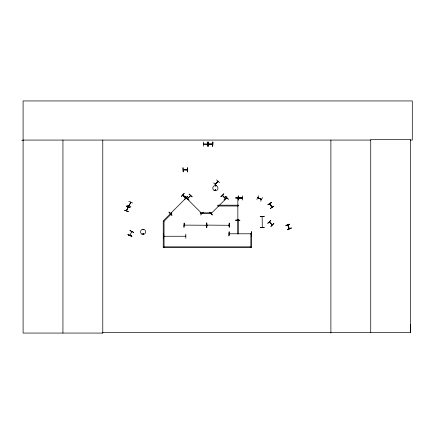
<?xml version="1.0" encoding="UTF-8"?>
<svg xmlns="http://www.w3.org/2000/svg" width="434" height="434" viewBox="0 0 434 434"><rect width="100%" height="100%" fill="white"/><g stroke="black" fill="none" stroke-linecap="round" stroke-linejoin="round"><path stroke-width="0.65" d="M410.271 140.068L412.3 140.068L412.3 100.938L23.1 100.938L23.1 333.062L102.836 333.062L102.782 332.607L410.569 332.607L410.629 324.214M288.019 225.317L287.829 224.91M289.093 228.376L289.418 228.729M186.343 197.833L186.544 198.267L186.219 197.942M201.978 213.468L201.788 213.251M182.942 195.05L185.768 197.975L182.85 195.121M222.392 195.528L225.23 198.376M272.33 224.779L269.449 221.872M237.865 220.06L237.821 197.942M143.296 229.749L142.867 229.694L143.318 229.635M143.497 233.785C142.455 235 142.878 232.586 143.459 233.687M214.966 190.081C216.013 188.871 215.589 191.28 215.009 190.179M215.085 190.081C215.926 189.17 215.356 191.134 215.156 189.956M215.589 186.05L215.172 185.877L215.47 186.17M237.658 198.029L237.848 198.316M237.653 219.778L237.843 220.065M128.952 205.814L129.332 205.532M129.289 205.58L129.158 205.906M128.974 205.873L130.835 202.179M126.603 210.365L126.549 210.848L128.225 207.116M129.896 235.223L130.091 234.903M131.573 232.033L131.589 231.534M262.136 216.414L262.293 227.313M126.413 210.691L128.106 206.996M185.931 197.806L182.909 195.056M271.641 206.909L272.026 207.148L269.742 203.73M269.888 203.654L269.953 204.175M129.12 205.922L130.764 202.173M130.916 206.779L127.102 205.152M132.592 202.982L128.811 201.278M126.278 206.183L130.091 207.815M126.907 210.002L127.878 207.826M128.377 211.662L124.493 210.181L128.356 211.711M131.865 236.194L127.981 234.718L131.86 236.204M129.923 235.282L131.762 231.61M133.553 232.407L129.853 230.508L133.574 232.353M256.852 199.45L258.697 195.734M258.138 197.882L257.839 197.519M260.606 201.278L262.478 197.578M237.68 197.942L237.827 198.36M163.585 236.107L163.96 236.297M184.19 225.105L206.4 225.251M206.888 225.105L229.071 225.284M229.168 233.801L229.629 233.801L229.174 233.948M186.902 169.759L187.363 169.759M203.34 144.05L207.49 144.05M208.515 144.061L212.665 144.061M238.445 197.893L238.863 198.04M242.129 198.132L242.508 198.083M170.784 213.246L170.491 213.544M201.924 213.647L186.294 197.942L185.871 198.17L186.191 197.839M215.199 184.314L218.177 181.396L215.139 184.141M211.005 213.43L211.385 213.278M226.732 197.996L211.06 213.609M187.618 198.43L190.624 195.669L187.738 198.517M128.052 207.067L128.09 207.501M210.989 213.414L211.282 213.181L211.136 213.561M143.296 233.986C143.432 232.808 142.287 234.393 143.312 233.91M287.693 224.964L289.228 228.821L287.709 225.051M163.596 236.275L163.96 236.085M184.206 225.273L184.629 225.279M185.795 236.253L163.672 236.275M251.378 233.801L229.255 233.78M250.96 233.807L251.335 233.801M183.636 169.906C181.71 169.401 193.521 170.28 183.262 169.906M208.559 144.061L212.611 144.045M238.445 198.04L242.595 198.126L238.532 197.871M170.887 213.365L170.616 213.653M184.792 199.347L187.727 196.418M187.884 199.184L184.77 196.434L187.868 199.195M216.582 179.855L219.577 182.73M215.123 184.184L217.933 181.309M218.085 181.417L215.275 184.271M216.62 185.725L213.631 182.85M200.513 215.069L203.448 212.139M209.372 212.264L212.486 215.014L209.383 212.253M225.235 196.396L228.23 199.271M226.586 197.85L226.532 198.202M181.439 196.352L184.249 193.293L181.483 196.39M186.17 197.047L189.061 200.02M189.105 194.112L192.197 196.884L189.143 194.074M184.455 199.363L187.385 196.434M170.519 213.512L187.51 196.553M220.808 196.727L223.754 193.803M220.928 196.846L223.863 193.911M226.857 196.906L224.069 199.982L226.836 196.89M267.756 223.244L270.843 220.461L267.887 223.374M270.881 226.369L273.773 223.396M270.99 226.477L273.925 223.543M268 204.718L271.456 202.423L268.028 204.772M268.022 204.761L271.575 202.618M269.774 203.79L271.809 207.23M273.74 206.193L270.295 208.515L273.724 206.166M257.91 197.551L261.512 199.331L261.225 199.168M261.431 199.472L257.796 197.682L261.469 199.521M285.762 225.528L289.679 224.15L285.756 225.512M287.438 229.613L291.274 228.04M225.322 198.403L222.566 195.414M206.313 225.295L205.938 225.11L206.4 225.105M207.268 225.289L206.904 225.273M163.672 236.085L164.003 236.107M228.723 225.067L229.087 225.083L228.723 225.273M185.709 236.297L185.372 236.112L185.79 236.107M229.548 233.991L229.255 233.969M212.579 144.245L208.526 144.224M183.305 169.716L187.309 169.743M239.823 197.72L235.678 197.953L239.823 197.698M235.678 197.899L239.823 197.899M239.828 220.347L235.678 220.163L239.828 220.369M235.678 220.19L239.823 220.147M206.389 223.103L206.877 223.103M184.233 225.105L184.607 225.105M184.276 225.273L184.613 225.246M206.931 225.105L207.306 225.105M229.109 227.253L229.141 223.103M163.347 234.11L163.385 238.255M185.779 234.105L185.833 238.255M229.212 233.801L229.543 233.78M251.004 233.969L251.335 233.948M163.629 236.253L164.003 236.253M251.394 235.95L251.579 231.799L251.422 235.95M21.7 140.231L23.1 140.225M23.1 140.068L370.734 140.068M208.287 142.059L208.304 146.204M203.41 144.191L207.49 144.24M203.34 146.193L203.313 142.048M182.985 167.757L183.208 171.907L183.007 167.757M187.596 167.757L187.575 171.907M238.212 195.891L238.233 200.041M242.59 195.891L242.649 200.041M238.488 197.893L242.508 197.871M164.047 246.848L250.847 246.848M287.845 224.948L289.386 228.658M126.365 205.993L130.151 207.68M128.052 234.561L131.838 236.248M127.987 234.702L131.779 236.389M237.637 220.065L237.675 219.734M272.167 224.883L269.368 222.056M183.446 195.723L185.15 197.389M225.387 196.249L228.338 199.163M184.808 196.39L187.743 199.325M169.043 212.155L171.994 215.074M223.049 196.108L224.731 197.796M183.555 195.615L185.242 197.296M269.948 203.709L272.026 207.186M251.422 231.799L251.438 234.17M229.298 223.103L229.32 227.253M206.85 223.103L206.904 227.253L206.416 227.253L206.416 223.103L206.47 227.253M206.671 227.253L206.617 223.103L206.622 227.253M410.569 332.607L410.569 139.618L370.734 139.618L370.734 332.607M330.892 140.068L330.892 333.062M250.847 247.651L250.847 233.828L251.649 233.828L251.649 247.651L163.244 247.651L163.244 221.21L164.047 221.21L171.869 213.392L171.3 212.823L163.477 220.64L164.047 221.21L164.047 247.651M238.385 195.891L238.385 200.041M212.72 142.059L212.72 146.204M208.461 142.059L208.461 146.204M187.423 167.757L187.423 171.907M102.777 140.068L102.777 333.062M62.941 140.068L62.941 333.062M169.065 212.139L171.853 215.215L169.065 212.139M291.263 228.013L287.503 229.776L291.252 227.986M184.179 223.103L183.973 227.253L184.179 223.103M229.157 231.799L228.951 235.95L229.147 231.799M163.564 234.105L163.569 238.255L163.569 234.105M264.284 216.3L260.134 216.42L264.284 216.295M264.284 227.541L260.14 227.638L264.284 227.514M207.718 142.048L207.49 146.193L207.718 142.048M212.893 142.059L212.665 146.204L212.893 142.059M238.456 205.195L217.716 205.195L217.716 206.004L238.456 206.004L238.456 205.195M211.315 212.817L200.253 212.817L200.253 213.626L211.315 213.626L211.315 212.817M238.353 219.767L237.544 219.767L237.544 233.812L238.353 233.812L238.353 219.767M214.071 190.39A2.593 2.593 0 0 0 217.96 188.144A2.593 2.593 0 0 0 214.071 185.898A2.593 2.593 0 0 0 214.071 190.39M141.804 234.089A2.588 2.588 0 0 0 145.683 231.848A2.588 2.588 0 0 0 141.804 229.608A2.588 2.588 0 0 0 141.804 234.089"/></g></svg>
